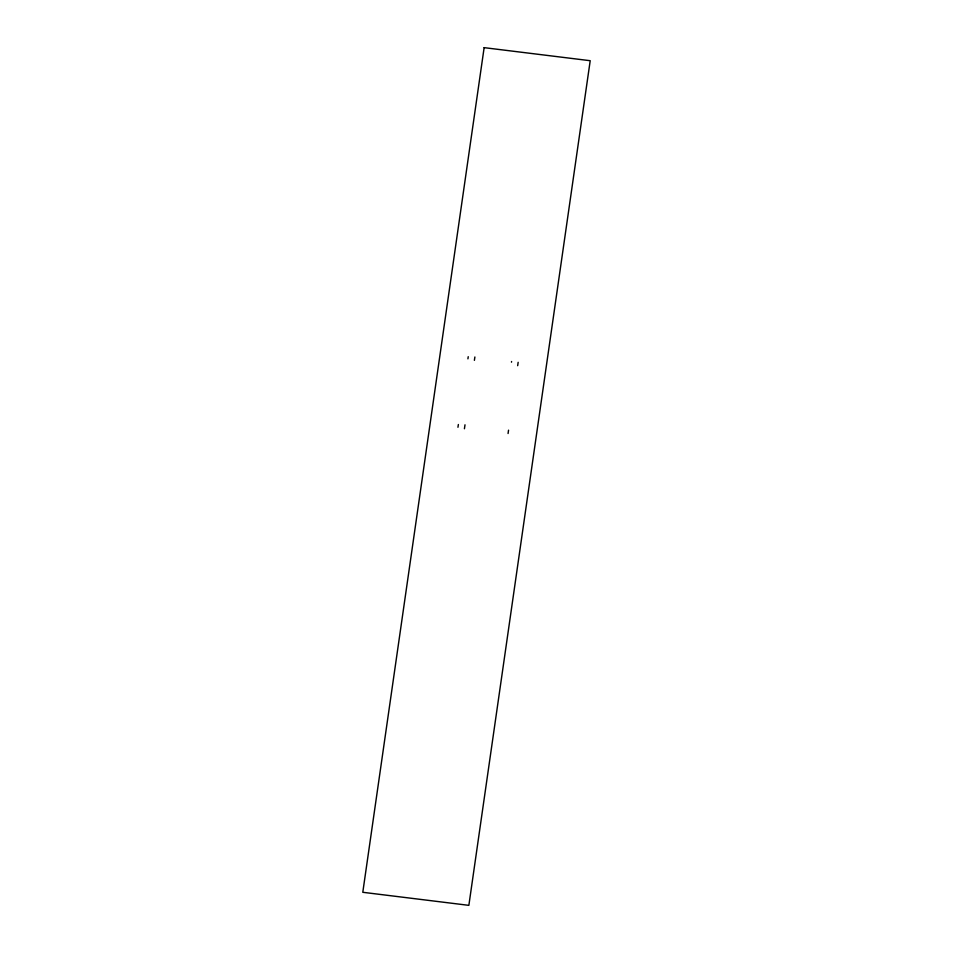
<?xml version="1.0" encoding="UTF-8"?>
<svg xmlns="http://www.w3.org/2000/svg" width="953" height="953" viewBox="0 0 953 953"><rect width="100%" height="100%" fill="white"/><g stroke="black" fill="none" stroke-linecap="round" stroke-linejoin="round"><path stroke-width="1.43" d="M465.004 424.812L464.421 428.755M474.88 356.994L474.391 360.341M511.582 361.509L511.487 362.188M508.545 430.172L508.068 433.52M518.158 362.319L517.67 365.678M458.357 424.514L457.952 427.278M468.233 356.696L467.923 358.852M484.136 47.65L362.795 892.294L468.864 905.35L590.205 60.706L484.136 47.65"/></g></svg>
